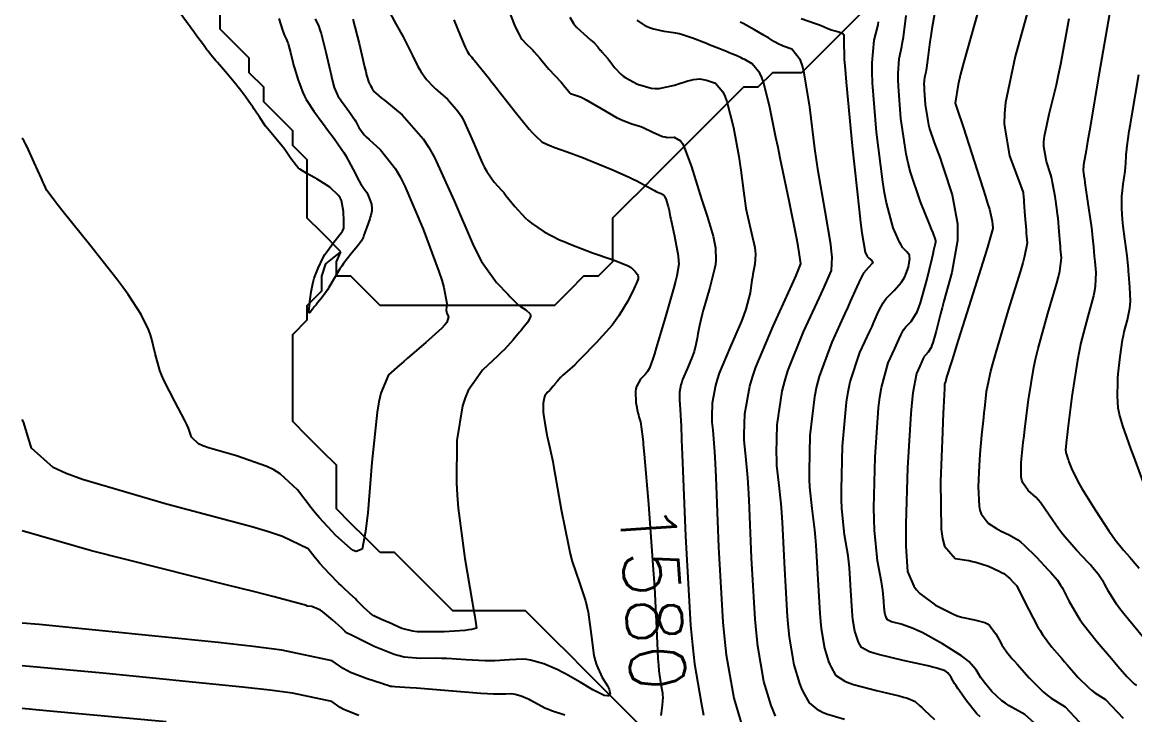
# Model space of a CAD drawing. Header units: metres. Extents: x 837117 to 838479, y 1189012 to 1191015.
# Drawn here: x 837476.5 to 837553, y 1189197.3 to 1189244.9 of the extents above; entities that cross this region are included whole.
import ezdxf

# ---------------------------------------------------------------- set-up
doc = ezdxf.new("R2010")
doc.units = ezdxf.units.M
doc.header["$LTSCALE"] = 0.3
for name, color, linetype in [('COTAS 10', 1, 'Continuous'), ('COTAS INT', 252, 'Continuous'), ('DRENAJE', 5, 'Continuous')]:
    doc.layers.add(name, color=color, linetype=linetype)
doc.styles.get("Standard").update_dxf_attribs({"font": 'simplex.shx'})

msp = doc.modelspace()

# ---------------------------------------------------------------- linework, layer by layer
at = {"layer": 'COTAS 10'}
for points in [[(837545.669, 1189245.665), (837544.796, 1189242.52), (837544.122, 1189239.358), (837544.055, 1189238.593), (837544.039, 1189237.877), (837544.411, 1189235.691), (837544.984, 1189234.164), (837545.094, 1189233.864), (837545.184, 1189233.617), (837545.335, 1189233.168), (837545.364, 1189232.859), (837545.377, 1189232.701), (837545.392, 1189232.511), (837545.465, 1189231.563), (837545.541, 1189230.574), (837545.558, 1189230.358), (837545.573, 1189230.168), (837545.614, 1189229.693), (837545.432, 1189228.796), (837545.308, 1189228.34), (837545.151, 1189227.794), (837544.317, 1189225.074), (837543.45, 1189222.201), (837543.273, 1189221.56), (837543.123, 1189220.985), (837542.808, 1189219.464), (837542.674, 1189218.347), (837542.638, 1189218.026), (837542.602, 1189217.701), (837542.476, 1189216.486), (837542.365, 1189215.182), (837542.339, 1189214.801), (837542.314, 1189214.411), (837542.238, 1189212.929), (837542.304, 1189211.61), (837542.369, 1189211.323), (837542.454, 1189211.069), (837542.929, 1189210.434), (837543.518, 1189210.061), (837543.676, 1189209.972), (837543.83, 1189209.89), (837544.369, 1189209.646), (837544.976, 1189209.285), (837545.175, 1189209.129), (837545.387, 1189208.948), (837546.262, 1189208.092), (837547.067, 1189207.234), (837547.234, 1189207.052), (837547.378, 1189206.894), (837547.698, 1189206.526), (837547.917, 1189206.177), (837547.997, 1189206.032), (837548.085, 1189205.866), (837548.475, 1189205.091), (837549.045, 1189204.105), (837549.248, 1189203.806), (837549.469, 1189203.496), (837550.431, 1189202.281), (837551.406, 1189201.131), (837551.636, 1189200.862), (837551.848, 1189200.615), (837552.472, 1189199.898), (837552.984, 1189199.384), (837553.126, 1189199.265)], [(837506.191, 1189245.042), (837506.652, 1189243.915), (837506.978, 1189243.169), (837507.047, 1189243.022), (837507.106, 1189242.9), (837507.243, 1189242.671), (837507.422, 1189242.472), (837507.509, 1189242.368), (837507.611, 1189242.244), (837508.115, 1189241.62), (837508.61, 1189241.002), (837508.707, 1189240.882), (837508.787, 1189240.783), (837508.929, 1189240.611), (837509.173, 1189240.304), (837509.317, 1189240.121), (837509.494, 1189239.895), (837510.409, 1189238.727), (837511.378, 1189237.531), (837511.588, 1189237.287), (837511.774, 1189237.082), (837512.236, 1189236.66), (837512.686, 1189236.447), (837512.864, 1189236.374), (837513.066, 1189236.295), (837513.986, 1189235.959), (837515.109, 1189235.545), (837515.438, 1189235.417), (837515.775, 1189235.283), (837517.058, 1189234.75), (837518.243, 1189234.224), (837518.518, 1189234.094), (837518.771, 1189233.97), (837519.493, 1189233.582), (837519.988, 1189233.299), (837520.097, 1189233.242), (837520.193, 1189233.194), (837520.442, 1189233.102), (837520.599, 1189233.014), (837520.638, 1189232.971), (837520.675, 1189232.919), (837520.795, 1189232.66), (837520.89, 1189232.357), (837520.912, 1189232.277), (837520.932, 1189232.2), (837520.99, 1189231.934), (837521.074, 1189231.509), (837521.112, 1189231.331), (837521.155, 1189231.126), (837521.362, 1189230.169), (837521.559, 1189229.187), (837521.596, 1189228.967), (837521.626, 1189228.769), (837521.672, 1189228.242), (837521.525, 1189227.444), (837521.433, 1189227.076), (837521.319, 1189226.643), (837520.721, 1189224.549), (837520.106, 1189222.491), (837519.981, 1189222.082), (837519.875, 1189221.742), (837519.654, 1189221.094), (837519.502, 1189220.859), (837519.439, 1189220.779), (837519.367, 1189220.693), (837519.032, 1189220.328), (837518.744, 1189219.837), (837518.701, 1189219.672), (837518.675, 1189219.494), (837518.713, 1189218.744), (837518.846, 1189218.03), (837518.88, 1189217.875), (837518.912, 1189217.739), (837519.016, 1189217.399), (837519.158, 1189216.4), (837519.2, 1189216.002), (837519.215, 1189215.847), (837519.278, 1189215.174), (837519.569, 1189211.748), (837519.859, 1189207.882), (837519.923, 1189206.931), (837519.979, 1189206.033), (837520.122, 1189203.223), (837520.228, 1189201.123), (837520.261, 1189200.673), (837520.295, 1189200.28), (837520.433, 1189199.335), (837520.534, 1189198.769), (837520.547, 1189198.615), (837520.552, 1189198.463), (837520.513, 1189197.924), (837520.441, 1189197.37), (837520.426, 1189197.207)], [(837530.082, 1189245.14), (837531.055, 1189244.792), (837531.262, 1189244.716), (837531.442, 1189244.648), (837531.867, 1189244.475), (837532.14, 1189244.366), (837532.224, 1189244.339), (837532.312, 1189244.313), (837532.659, 1189244.228), (837532.938, 1189244.097), (837532.983, 1189244.042), (837533.015, 1189243.979), (837533.01, 1189243.683), (837533.041, 1189242.349), (837533.094, 1189241.632), (837533.167, 1189240.764), (837533.59, 1189236.374), (837534.059, 1189231.985), (837534.161, 1189231.118), (837534.25, 1189230.401), (837534.471, 1189229.071), (837534.623, 1189228.778), (837534.669, 1189228.715), (837534.717, 1189228.661), (837534.903, 1189228.53), (837534.993, 1189228.404), (837534.981, 1189228.352), (837534.951, 1189228.294), (837534.709, 1189228.022), (837534.372, 1189227.624), (837534.282, 1189227.486), (837534.195, 1189227.336), (837533.893, 1189226.693), (837533.454, 1189225.67), (837533.28, 1189225.28), (837533.083, 1189224.844), (837532.179, 1189222.885), (837531.308, 1189220.526), (837531.131, 1189219.838), (837530.982, 1189219.134), (837530.674, 1189216.465), (837530.616, 1189214.011), (837530.624, 1189213.442), (837530.643, 1189212.921), (837530.8, 1189211.441), (837531.001, 1189209.982), (837531.049, 1189209.476), (837531.092, 1189208.924), (837531.219, 1189206.56), (837531.354, 1189204.222), (837531.402, 1189203.687), (837531.455, 1189203.201), (837531.689, 1189201.85), (837531.965, 1189200.937), (837532.046, 1189200.726), (837532.128, 1189200.533), (837532.439, 1189199.991), (837533.067, 1189199.571), (837533.349, 1189199.455), (837533.677, 1189199.341), (837535.253, 1189198.931), (837536.805, 1189198.568), (837537.118, 1189198.484), (837537.382, 1189198.406), (837537.914, 1189198.183), (837538.24, 1189197.882), (837538.374, 1189197.756), (837538.527, 1189197.611), (837539.234, 1189196.931)], [(837513.823, 1189197.227), (837512.912, 1189197.537), (837512.699, 1189197.62), (837512.504, 1189197.702), (837511.938, 1189197.99), (837511.492, 1189198.247), (837511.37, 1189198.31), (837511.25, 1189198.369), (837510.826, 1189198.55), (837510.409, 1189198.665), (837510.294, 1189198.682), (837510.179, 1189198.693), (837509.765, 1189198.68), (837508.909, 1189198.68), (837508.515, 1189198.7), (837508.053, 1189198.728), (837505.819, 1189198.9), (837503.624, 1189199.084), (837503.186, 1189199.119), (837502.822, 1189199.148), (837502.124, 1189199.196), (837501.948, 1189199.202), (837501.913, 1189199.204), (837501.885, 1189199.206), (837501.832, 1189199.214), (837501.578, 1189199.299), (837501.422, 1189199.35), (837501.229, 1189199.413), (837500.223, 1189199.737), (837499.097, 1189200.171), (837498.828, 1189200.303), (837498.578, 1189200.44), (837497.831, 1189200.974), (837494.36, 1189201.701), (837492.392, 1189201.959), (837489.988, 1189202.242), (837477.671, 1189203.466), (837476.514, 1189203.572)]]:
    msp.add_lwpolyline(points, dxfattribs=at)
at = {"layer": 'COTAS INT'}
for points in [[(837494.164, 1189245.145), (837494.413, 1189244.324), (837494.469, 1189244.157), (837494.52, 1189244.017), (837494.654, 1189243.73), (837494.759, 1189243.516), (837494.791, 1189243.422), (837494.824, 1189243.313), (837494.955, 1189242.794), (837495.119, 1189242.128), (837495.174, 1189241.926), (837495.233, 1189241.716), (837495.478, 1189240.895), (837495.811, 1189240.038), (837495.924, 1189239.806), (837496.047, 1189239.576), (837496.568, 1189238.765), (837497.135, 1189237.991), (837497.288, 1189237.786), (837497.439, 1189237.583), (837497.965, 1189236.883), (837498.477, 1189236.146), (837498.618, 1189235.921), (837498.759, 1189235.686), (837499.264, 1189234.761), (837499.691, 1189233.951), (837499.782, 1189233.789), (837499.861, 1189233.653), (837500.05, 1189233.386), (837500.171, 1189233.231), (837500.208, 1189233.166), (837500.247, 1189233.091), (837500.398, 1189232.739), (837500.52, 1189232.36), (837500.54, 1189232.268), (837500.554, 1189232.181), (837500.555, 1189231.916), (837500.479, 1189231.602), (837500.444, 1189231.486), (837500.404, 1189231.356), (837500.209, 1189230.78), (837500.011, 1189230.235), (837499.969, 1189230.125), (837499.932, 1189230.032), (837499.844, 1189229.846), (837499.698, 1189229.664), (837499.625, 1189229.574), (837499.538, 1189229.468), (837499.104, 1189228.943), (837498.607, 1189228.298), (837498.48, 1189228.117), (837498.358, 1189227.933), (837497.954, 1189227.259), (837497.593, 1189226.634), (837497.498, 1189226.482), (837497.404, 1189226.339), (837497.084, 1189225.899), (837496.823, 1189225.577), (837496.766, 1189225.509), (837496.716, 1189225.449), (837496.595, 1189225.31), (837496.508, 1189225.21), (837496.481, 1189225.175), (837496.452, 1189225.137), (837496.336, 1189224.975), (837496.244, 1189224.897), (837496.23, 1189224.913), (837496.222, 1189224.945), (837496.235, 1189225.196), (837496.285, 1189225.588), (837496.3, 1189225.709), (837496.316, 1189225.835), (837496.377, 1189226.338), (837496.49, 1189226.917), (837496.539, 1189227.092), (837496.594, 1189227.273), (837496.858, 1189227.979), (837497.215, 1189228.708), (837497.33, 1189228.903), (837497.451, 1189229.095), (837497.947, 1189229.765), (837498.38, 1189230.31), (837498.463, 1189230.422), (837498.528, 1189230.519), (837498.628, 1189230.729), (837498.621, 1189230.967), (837498.619, 1189231.081), (837498.617, 1189231.216), (837498.61, 1189231.874), (837498.46, 1189232.612), (837498.369, 1189232.796), (837498.255, 1189232.972), (837497.663, 1189233.533), (837496.973, 1189233.985), (837496.798, 1189234.091), (837496.629, 1189234.189), (837496.076, 1189234.475), (837495.6, 1189234.773), (837495.479, 1189234.879), (837495.364, 1189234.995), (837494.99, 1189235.499), (837494.623, 1189236.06), (837494.512, 1189236.212), (837494.396, 1189236.362), (837493.945, 1189236.893), (837493.487, 1189237.429), (837493.367, 1189237.582), (837493.249, 1189237.738), (837492.85, 1189238.319), (837492.471, 1189238.897), (837492.367, 1189239.051), (837492.263, 1189239.202), (837491.891, 1189239.723), (837491.471, 1189240.272), (837491.337, 1189240.44), (837491.195, 1189240.614), (837490.621, 1189241.303), (837490.07, 1189241.951), (837489.944, 1189242.1), (837489.829, 1189242.236), (837489.508, 1189242.615), (837489.275, 1189242.901), (837489.215, 1189242.977), (837489.158, 1189243.053), (837488.968, 1189243.316), (837488.529, 1189243.926), (837488.315, 1189244.221), (837488.061, 1189244.569), (837486.807, 1189246.281)], [(837539.416, 1189246.544), (837539.066, 1189244.419), (837538.991, 1189243.947), (837538.926, 1189243.526), (837538.774, 1189242.425), (837538.687, 1189241.748), (837538.663, 1189241.593), (837538.64, 1189241.454), (837538.56, 1189241.07), (837538.519, 1189240.61), (837538.522, 1189240.422), (837538.531, 1189240.207), (837538.611, 1189239.214), (837538.776, 1189238.107), (837538.839, 1189237.82), (837538.908, 1189237.542), (837539.218, 1189236.611), (837539.625, 1189235.529), (837539.755, 1189235.155), (837539.892, 1189234.749), (837540.452, 1189233.017), (837540.82, 1189231.018), (837540.836, 1189230.444), (837540.815, 1189229.861), (837540.432, 1189227.682), (837539.886, 1189225.7), (837539.762, 1189225.24), (837539.65, 1189224.82), (837539.347, 1189223.627), (837539.126, 1189222.834), (837539.066, 1189222.667), (837539.007, 1189222.522), (837538.797, 1189222.187), (837538.617, 1189221.999), (837538.576, 1189221.947), (837538.539, 1189221.896), (837538.439, 1189221.711), (837538.327, 1189221.449), (837538.282, 1189221.349), (837538.232, 1189221.238), (837538.001, 1189220.737), (837537.744, 1189219.39), (837537.678, 1189218.744), (837537.613, 1189217.981), (837537.394, 1189214.24), (837537.268, 1189210.403), (837537.262, 1189209.579), (837537.268, 1189208.859), (837537.393, 1189207.118), (837537.813, 1189206.114), (837538.004, 1189205.858), (837538.229, 1189205.612), (837539.312, 1189204.804), (837540.512, 1189204.195), (837540.811, 1189204.075), (837541.094, 1189203.976), (837541.997, 1189203.794), (837542.713, 1189203.618), (837542.88, 1189203.523), (837543.033, 1189203.409), (837543.47, 1189202.827), (837543.795, 1189202.199), (837543.878, 1189202.055), (837543.957, 1189201.925), (837544.215, 1189201.56), (837544.594, 1189201.121), (837544.75, 1189200.943), (837544.927, 1189200.741), (837545.751, 1189199.807), (837546.72, 1189198.835), (837546.989, 1189198.608), (837547.258, 1189198.4), (837548.235, 1189197.801), (837549.829, 1189196.101)], [(837542.475, 1189246.483), (837541.261, 1189242.162), (837541.039, 1189241.31), (837540.868, 1189240.607), (837540.664, 1189239.313), (837540.943, 1189238.496), (837541.076, 1189238.095), (837541.233, 1189237.617), (837542.002, 1189235.259), (837542.752, 1189232.9), (837542.897, 1189232.423), (837543.016, 1189232.021), (837543.216, 1189231.206), (837543.237, 1189230.935), (837543.242, 1189230.877), (837543.246, 1189230.826), (837543.256, 1189230.702), (837543.028, 1189229.899), (837542.881, 1189229.42), (837542.698, 1189228.829), (837541.738, 1189225.768), (837540.759, 1189222.662), (837540.565, 1189222.042), (837540.404, 1189221.527), (837540.1, 1189220.536), (837540.029, 1189220.282), (837540.015, 1189220.231), (837540.003, 1189220.188), (837539.981, 1189220.106), (837539.975, 1189220.083), (837539.971, 1189220.073), (837539.965, 1189220.064), (837539.96, 1189220.058), (837539.957, 1189220.055), (837539.955, 1189220.05), (837539.951, 1189220.042), (837539.949, 1189220.036), (837539.942, 1189220.021), (837539.93, 1189219.894), (837539.926, 1189219.819), (837539.921, 1189219.727), (837539.898, 1189219.255), (837539.844, 1189217.988), (837539.82, 1189217.396), (837539.792, 1189216.699), (837539.655, 1189213.309), (837539.711, 1189210.017), (837539.804, 1189209.381), (837539.931, 1189208.865), (837540.668, 1189207.997), (837541.6, 1189207.864), (837541.85, 1189207.81), (837542.096, 1189207.75), (837542.953, 1189207.473), (837543.686, 1189207.148), (837543.853, 1189207.057), (837544.004, 1189206.966), (837544.422, 1189206.634), (837544.686, 1189206.352), (837544.742, 1189206.292), (837544.789, 1189206.24), (837544.894, 1189206.119), (837545.053, 1189205.825), (837545.135, 1189205.664), (837545.233, 1189205.469), (837545.72, 1189204.476), (837546.327, 1189203.344), (837546.5, 1189203.06), (837546.675, 1189202.79), (837547.323, 1189201.92), (837548, 1189201.126), (837548.193, 1189200.903), (837548.388, 1189200.678), (837549.111, 1189199.853), (837549.852, 1189199.11), (837550.057, 1189198.936), (837550.263, 1189198.777), (837551.01, 1189198.32), (837552.228, 1189197.02)], [(837501.794, 1189245.524), (837502.223, 1189244.731), (837502.701, 1189243.875), (837502.824, 1189243.642), (837502.943, 1189243.41), (837503.339, 1189242.586), (837503.713, 1189241.839), (837503.819, 1189241.656), (837503.926, 1189241.483), (837504.319, 1189240.943), (837504.782, 1189240.447), (837504.933, 1189240.301), (837505.094, 1189240.151), (837505.758, 1189239.579), (837506.473, 1189238.768), (837506.665, 1189238.468), (837506.856, 1189238.135), (837507.526, 1189236.66), (837508.145, 1189235.207), (837508.303, 1189234.889), (837508.456, 1189234.606), (837508.962, 1189233.888), (837509.467, 1189233.338), (837509.619, 1189233.162), (837509.777, 1189232.975), (837510.392, 1189232.213), (837511.094, 1189231.441), (837511.307, 1189231.248), (837511.528, 1189231.063), (837512.392, 1189230.473), (837513.462, 1189229.929), (837513.813, 1189229.774), (837514.188, 1189229.617), (837515.737, 1189229.032), (837517.149, 1189228.532), (837517.436, 1189228.428), (837517.679, 1189228.339), (837518.18, 1189228.14), (837518.381, 1189228.018), (837518.434, 1189227.977), (837518.486, 1189227.933), (837518.663, 1189227.747), (837518.799, 1189227.565), (837518.825, 1189227.523), (837518.846, 1189227.484), (837518.878, 1189227.376), (837518.873, 1189227.291), (837518.87, 1189227.267), (837518.866, 1189227.244), (837518.846, 1189227.159), (837518.729, 1189226.891), (837518.664, 1189226.753), (837518.585, 1189226.586), (837518.183, 1189225.751), (837517.546, 1189224.684), (837517.318, 1189224.372), (837517.069, 1189224.051), (837515.986, 1189222.832), (837514.934, 1189221.759), (837514.704, 1189221.531), (837514.502, 1189221.334), (837513.993, 1189220.871), (837513.683, 1189220.603), (837513.605, 1189220.529), (837513.53, 1189220.455), (837513.29, 1189220.186), (837513.101, 1189219.952), (837513.059, 1189219.901), (837513.022, 1189219.855), (837512.923, 1189219.735), (837512.831, 1189219.636), (837512.798, 1189219.602), (837512.761, 1189219.567), (837512.602, 1189219.417), (837512.451, 1189219.203), (837512.42, 1189219.127), (837512.393, 1189219.043), (837512.333, 1189218.678), (837512.331, 1189218.216), (837512.341, 1189218.071), (837512.354, 1189217.918), (837512.439, 1189217.303), (837512.56, 1189216.654), (837512.596, 1189216.48), (837512.633, 1189216.308), (837512.775, 1189215.706), (837512.99, 1189214.685), (837513.073, 1189214.249), (837513.165, 1189213.747), (837513.581, 1189211.38), (837514.065, 1189208.902), (837514.2, 1189208.33), (837514.336, 1189207.807), (837514.83, 1189206.333), (837515.256, 1189205.087), (837515.348, 1189204.709), (837515.43, 1189204.316), (837515.633, 1189202.777), (837515.829, 1189201.331), (837515.906, 1189200.997), (837515.993, 1189200.691), (837516.39, 1189199.828), (837516.756, 1189199.246), (837516.823, 1189199.119), (837516.876, 1189199.007), (837516.943, 1189198.721), (837516.863, 1189198.586), (837516.823, 1189198.568), (837516.775, 1189198.558), (837516.538, 1189198.593), (837516.108, 1189198.787), (837515.938, 1189198.879), (837515.747, 1189198.986), (837514.875, 1189199.509), (837513.876, 1189200.083), (837513.605, 1189200.223), (837513.337, 1189200.354), (837512.388, 1189200.759), (837511.457, 1189201.016), (837511.2, 1189201.055), (837510.943, 1189201.08), (837510.018, 1189201.05), (837509, 1189200.975), (837508.684, 1189200.971), (837508.354, 1189200.974), (837507.039, 1189201.046), (837505.699, 1189201.132), (837505.352, 1189201.144), (837505.017, 1189201.15), (837503.895, 1189201.13), (837502.768, 1189201.226), (837502.43, 1189201.305), (837502.08, 1189201.408), (837500.72, 1189201.968), (837499.562, 1189202.54), (837499.339, 1189202.65), (837499.159, 1189202.738), (837498.862, 1189202.882), (837498.697, 1189203.023), (837498.6, 1189203.109), (837498.481, 1189203.216), (837497.865, 1189203.773), (837497.181, 1189204.335), (837497.019, 1189204.446), (837496.869, 1189204.536), (837496.426, 1189204.698), (837496.148, 1189204.731), (837496.102, 1189204.739), (837496.07, 1189204.748), (837496.064, 1189204.777), (837493.846, 1189205.37), (837492.419, 1189205.734), (837490.639, 1189206.185), (837481.275, 1189208.535), (837476.514, 1189209.92)], [(837509.856, 1189245.965), (837510.41, 1189244.567), (837510.701, 1189243.98), (837510.784, 1189243.845), (837510.869, 1189243.721), (837511.185, 1189243.374), (837511.522, 1189243.06), (837511.62, 1189242.958), (837511.72, 1189242.85), (837512.099, 1189242.403), (837512.502, 1189241.917), (837512.618, 1189241.784), (837512.735, 1189241.652), (837513.568, 1189240.751), (837513.659, 1189240.646), (837513.743, 1189240.548), (837513.978, 1189240.244), (837514.166, 1189240.029), (837514.221, 1189239.988), (837514.276, 1189239.954), (837514.482, 1189239.895), (837514.892, 1189239.744), (837515.076, 1189239.652), (837515.29, 1189239.538), (837516.318, 1189238.944), (837517.387, 1189238.337), (837517.627, 1189238.214), (837517.843, 1189238.111), (837518.42, 1189237.904), (837518.899, 1189237.766), (837519.053, 1189237.707), (837519.216, 1189237.639), (837519.883, 1189237.317), (837520.549, 1189237.032), (837520.713, 1189236.988), (837520.866, 1189236.958), (837521.345, 1189236.974), (837521.781, 1189236.731), (837521.908, 1189236.538), (837522.038, 1189236.29), (837522.532, 1189234.942), (837523.007, 1189233.384), (837523.126, 1189233.004), (837523.239, 1189232.647), (837523.601, 1189231.543), (837523.89, 1189230.628), (837523.956, 1189230.39), (837524.017, 1189230.159), (837524.187, 1189229.378), (837524.209, 1189228.509), (837524.176, 1189228.222), (837524.125, 1189227.914), (837523.802, 1189226.634), (837523.427, 1189225.375), (837523.345, 1189225.081), (837523.271, 1189224.811), (837523.082, 1189224.03), (837522.967, 1189223.447), (837522.939, 1189223.301), (837522.915, 1189223.163), (837522.843, 1189222.719), (837522.717, 1189222.229), (837522.659, 1189222.061), (837522.59, 1189221.879), (837522.254, 1189221.105), (837521.926, 1189220.322), (837521.862, 1189220.134), (837521.809, 1189219.959), (837521.714, 1189219.433), (837521.704, 1189219.038), (837521.706, 1189218.947), (837521.709, 1189218.864), (837521.734, 1189218.626), (837521.816, 1189217.118), (837521.854, 1189216.234), (837521.857, 1189216.172), (837521.9, 1189215.148), (837522.123, 1189209.538), (837522.474, 1189203.436), (837522.601, 1189202.04), (837522.74, 1189200.771), (837523.201, 1189198.106), (837523.349, 1189197.247)], [(837546.966, 1189195.938), (837545.46, 1189197.283), (837544.374, 1189197.886), (837544.117, 1189198.057), (837543.879, 1189198.231), (837543.177, 1189198.872), (837542.662, 1189199.496), (837542.542, 1189199.658), (837542.432, 1189199.815), (837542.117, 1189200.344), (837541.608, 1189200.924), (837541.376, 1189201.113), (837541.105, 1189201.315), (837539.797, 1189202.147), (837538.407, 1189202.91), (837538.084, 1189203.068), (837537.788, 1189203.203), (837536.942, 1189203.498), (837536.39, 1189203.631), (837536.28, 1189203.663), (837536.187, 1189203.694), (837536.005, 1189203.789), (837535.944, 1189203.895), (837535.928, 1189203.932), (837535.913, 1189203.974), (837535.859, 1189204.152), (837535.813, 1189204.415), (837535.803, 1189204.51), (837535.793, 1189204.615), (837535.767, 1189205.071), (837535.688, 1189205.812), (837535.646, 1189206.096), (837535.594, 1189206.414), (837535.333, 1189207.848), (837535.111, 1189209.95), (837535.084, 1189210.689), (837535.072, 1189211.497), (837535.154, 1189214.982), (837535.402, 1189218.365), (837535.496, 1189219.109), (837535.599, 1189219.769), (837536.061, 1189221.453), (837536.516, 1189222.44), (837536.615, 1189222.66), (837536.703, 1189222.856), (837536.924, 1189223.371), (837537.121, 1189223.737), (837537.194, 1189223.838), (837537.274, 1189223.94), (837537.629, 1189224.309), (837538.043, 1189224.97), (837538.16, 1189225.256), (837538.278, 1189225.586), (837538.714, 1189227.148), (837539.076, 1189228.66), (837539.148, 1189228.958), (837539.208, 1189229.205), (837539.321, 1189229.661), (837539.341, 1189229.775), (837539.342, 1189229.805), (837539.341, 1189229.835), (837539.322, 1189229.939), (837539.143, 1189230.398), (837539.041, 1189230.651), (837538.916, 1189230.959), (837538.277, 1189232.529), (837537.593, 1189234.581), (837537.44, 1189235.194), (837537.302, 1189235.825), (837536.937, 1189238.268), (837536.76, 1189240.457), (837536.741, 1189240.93), (837536.736, 1189241.345), (837536.824, 1189242.36), (837537.002, 1189243.205), (837537.053, 1189243.513), (837537.105, 1189243.853), (837537.297, 1189245.346)], [(837551.273, 1189245.447), (837550.578, 1189241.37), (837549.9, 1189237.421), (837549.771, 1189236.665), (837549.666, 1189236.055), (837549.499, 1189235.068), (837549.495, 1189235.033), (837549.494, 1189235.022), (837549.494, 1189235.011), (837549.491, 1189234.97), (837549.488, 1189234.925), (837549.486, 1189234.912), (837549.485, 1189234.899), (837549.477, 1189234.85), (837549.47, 1189234.798), (837549.469, 1189234.784), (837549.468, 1189234.768), (837549.468, 1189234.712), (837549.52, 1189234.325), (837549.552, 1189234.102), (837549.591, 1189233.828), (837549.796, 1189232.419), (837550.009, 1189230.904), (837550.054, 1189230.564), (837550.092, 1189230.257), (837550.178, 1189229.434), (837550.229, 1189228.799), (837550.245, 1189228.611), (837550.262, 1189228.418), (837550.329, 1189227.674), (837550.288, 1189226.735), (837550.237, 1189226.419), (837550.169, 1189226.078), (837549.778, 1189224.642), (837549.305, 1189222.829), (837549.186, 1189222.25), (837549.071, 1189221.637), (837548.697, 1189219.147), (837548.423, 1189216.938), (837548.37, 1189216.502), (837548.328, 1189216.142), (837548.263, 1189215.48), (837548.275, 1189215.318), (837548.282, 1189215.275), (837548.29, 1189215.232), (837548.334, 1189215.081), (837548.416, 1189214.856), (837548.449, 1189214.766), (837548.486, 1189214.665), (837548.656, 1189214.201), (837549.026, 1189213.436), (837549.189, 1189213.144), (837549.379, 1189212.819), (837550.282, 1189211.355), (837551.235, 1189209.902), (837551.456, 1189209.584), (837551.659, 1189209.301), (837552.235, 1189208.584), (837552.676, 1189208.1), (837552.794, 1189207.965), (837552.909, 1189207.83), (837553.306, 1189207.338)], [(837496.645, 1189245.12), (837496.903, 1189244.596), (837496.981, 1189244.366), (837497.063, 1189244.1), (837497.382, 1189242.829), (837497.678, 1189241.538), (837497.745, 1189241.258), (837497.805, 1189241.012), (837497.97, 1189240.402), (837498.119, 1189240.017), (837498.17, 1189239.913), (837498.225, 1189239.81), (837498.459, 1189239.445), (837498.714, 1189239.098), (837498.782, 1189239.006), (837498.85, 1189238.915), (837499.086, 1189238.6), (837499.316, 1189238.269), (837499.38, 1189238.168), (837499.443, 1189238.063), (837499.67, 1189237.648), (837500.035, 1189237.141), (837500.186, 1189236.978), (837500.358, 1189236.806), (837501.158, 1189236.101), (837502.179, 1189234.798), (837502.491, 1189234.249), (837502.815, 1189233.618), (837504.089, 1189230.657), (837505.162, 1189227.745), (837505.36, 1189227.145), (837505.514, 1189226.634), (837505.709, 1189225.533), (837505.675, 1189225.079), (837505.684, 1189224.975), (837505.701, 1189224.882), (837505.83, 1189224.626), (837505.7, 1189224.237), (837505.554, 1189224.06), (837505.36, 1189223.854), (837504.263, 1189222.856), (837503.014, 1189221.79), (837502.725, 1189221.54), (837502.459, 1189221.309), (837501.704, 1189220.636), (837501.165, 1189219.379), (837501.036, 1189218.78), (837500.916, 1189218.072), (837500.556, 1189214.605), (837500.269, 1189211.15), (837500.196, 1189210.448), (837500.124, 1189209.858), (837499.888, 1189208.646), (837499.477, 1189208.493), (837499.297, 1189208.569), (837499.087, 1189208.696), (837498.086, 1189209.584), (837496.954, 1189210.81), (837496.662, 1189211.15), (837496.378, 1189211.491), (837495.43, 1189212.724), (837494.246, 1189213.835), (837493.815, 1189214.098), (837493.338, 1189214.342), (837491.241, 1189215.065), (837489.312, 1189215.624), (837488.941, 1189215.765), (837488.64, 1189215.901), (837488.144, 1189216.342), (837487.947, 1189216.963), (837487.836, 1189217.212), (837487.699, 1189217.494), (837486.997, 1189218.793), (837486.267, 1189220.222), (837486.112, 1189220.587), (837485.978, 1189220.939), (837485.663, 1189222.095), (837485.404, 1189223.159), (837485.304, 1189223.452), (837485.192, 1189223.743), (837484.688, 1189224.79), (837483.788, 1189226.161), (837483.426, 1189226.658), (837483.016, 1189227.205), (837481.128, 1189229.605), (837479.337, 1189231.836), (837478.988, 1189232.277), (837478.702, 1189232.641), (837478.198, 1189233.32), (837478.013, 1189233.721), (837477.927, 1189233.91), (837477.827, 1189234.134), (837477.343, 1189235.226), (837476.85, 1189236.301), (837476.744, 1189236.514), (837476.652, 1189236.691), (837476.514, 1189236.898)], [(837499.255, 1189245.093), (837499.683, 1189243.422), (837500.053, 1189241.814), (837500.131, 1189241.496), (837500.197, 1189241.232), (837500.347, 1189240.739), (837500.422, 1189240.605), (837500.441, 1189240.569), (837500.459, 1189240.532), (837500.521, 1189240.404), (837500.58, 1189240.287), (837500.596, 1189240.258), (837500.613, 1189240.231), (837500.674, 1189240.147), (837501.013, 1189239.851), (837501.205, 1189239.691), (837501.439, 1189239.497), (837502.638, 1189238.511), (837504.085, 1189236.869), (837504.476, 1189236.261), (837504.862, 1189235.587), (837506.219, 1189232.599), (837507.473, 1189229.656), (837507.794, 1189229.01), (837508.104, 1189228.438), (837509.129, 1189226.984), (837509.913, 1189226.175), (837510.07, 1189226.01), (837510.203, 1189225.871), (837510.467, 1189225.581), (837510.63, 1189225.432), (837510.698, 1189225.382), (837510.777, 1189225.328), (837511.144, 1189225.101), (837511.429, 1189224.819), (837511.455, 1189224.73), (837511.458, 1189224.636), (837511.278, 1189224.259), (837510.923, 1189223.824), (837510.816, 1189223.694), (837510.704, 1189223.56), (837510.27, 1189223.04), (837509.668, 1189222.388), (837509.452, 1189222.171), (837509.213, 1189221.937), (837508.17, 1189220.958), (837507.179, 1189219.555), (837506.973, 1189219.054), (837506.796, 1189218.504), (837506.406, 1189216.113), (837506.37, 1189213.22), (837506.416, 1189212.355), (837506.487, 1189211.461), (837506.948, 1189208.001), (837507.451, 1189205.051), (837507.548, 1189204.48), (837507.627, 1189204.015), (837507.76, 1189203.22), (837507.427, 1189203.122), (837507.211, 1189203.095), (837506.943, 1189203.069), (837505.528, 1189202.976), (837504.008, 1189202.955), (837503.672, 1189202.973), (837503.374, 1189203.002), (837502.607, 1189203.193), (837502.074, 1189203.446), (837501.925, 1189203.514), (837501.774, 1189203.581), (837501.221, 1189203.814), (837500.696, 1189204.076), (837500.562, 1189204.161), (837500.434, 1189204.252), (837500.016, 1189204.623), (837499.633, 1189205.017), (837499.527, 1189205.122), (837499.421, 1189205.225), (837499.041, 1189205.581), (837498.597, 1189206.002), (837498.45, 1189206.145), (837498.293, 1189206.3), (837497.643, 1189206.959), (837496.981, 1189207.671), (837496.817, 1189207.86), (837496.66, 1189208.045), (837496.165, 1189208.682), (837494.406, 1189209.526), (837493.453, 1189209.841), (837492.298, 1189210.192), (837486.444, 1189211.754), (837480.655, 1189213.432), (837479.542, 1189213.856), (837478.641, 1189214.263), (837477.153, 1189215.585), (837476.592, 1189217.396), (837476.514, 1189217.572)], [(837514.168, 1189245.22), (837514.423, 1189244.791), (837514.521, 1189244.668), (837514.631, 1189244.543), (837515.127, 1189244.077), (837515.622, 1189243.649), (837515.732, 1189243.549), (837515.83, 1189243.456), (837516.083, 1189243.186), (837516.263, 1189242.968), (837516.315, 1189242.909), (837516.368, 1189242.85), (837516.563, 1189242.638), (837516.788, 1189242.377), (837516.859, 1189242.287), (837516.934, 1189242.189), (837517.236, 1189241.769), (837517.678, 1189241.306), (837517.84, 1189241.18), (837518.021, 1189241.056), (837518.82, 1189240.618), (837519.765, 1189240.346), (837520.037, 1189240.327), (837520.315, 1189240.332), (837521.355, 1189240.551), (837522.276, 1189240.847), (837522.477, 1189240.901), (837522.656, 1189240.943), (837523.111, 1189240.991), (837523.461, 1189240.924), (837523.574, 1189240.893), (837523.694, 1189240.856), (837524.185, 1189240.68), (837524.699, 1189240.086), (837524.834, 1189239.785), (837524.966, 1189239.426), (837525.413, 1189237.638), (837525.781, 1189235.652), (837525.862, 1189235.167), (837525.934, 1189234.71), (837526.12, 1189233.297), (837526.281, 1189232.102), (837526.338, 1189231.782), (837526.4, 1189231.468), (837526.668, 1189230.374), (837526.886, 1189229.401), (837526.917, 1189229.163), (837526.934, 1189228.937), (837526.891, 1189228.235), (837526.763, 1189227.559), (837526.727, 1189227.351), (837526.691, 1189227.134), (837526.559, 1189226.273), (837526.269, 1189225.142), (837526.134, 1189224.755), (837525.975, 1189224.335), (837525.201, 1189222.549), (837524.444, 1189220.743), (837524.295, 1189220.31), (837524.173, 1189219.906), (837523.954, 1189218.691), (837523.932, 1189217.781), (837523.935, 1189217.571), (837523.942, 1189217.378), (837524, 1189216.83), (837524.112, 1189215.334), (837524.153, 1189214.544), (837524.198, 1189213.592), (837524.397, 1189208.793), (837524.694, 1189203.633), (837524.801, 1189202.452), (837524.919, 1189201.379), (837525.434, 1189198.397), (837526.044, 1189196.381)], [(837528.311, 1189197.172), (837528.163, 1189197.519), (837528.017, 1189197.9), (837527.519, 1189199.548), (837527.098, 1189201.986), (837527.001, 1189202.864), (837526.914, 1189203.829), (837526.671, 1189208.049), (837526.496, 1189212.036), (837526.451, 1189212.855), (837526.408, 1189213.55), (837526.267, 1189215.033), (837526.176, 1189215.892), (837526.165, 1189216.194), (837526.16, 1189216.525), (837526.194, 1189217.949), (837526.538, 1189219.853), (837526.729, 1189220.486), (837526.962, 1189221.164), (837528.147, 1189223.993), (837529.325, 1189226.55), (837529.552, 1189227.057), (837529.737, 1189227.476), (837530.047, 1189228.26), (837529.942, 1189229.055), (837529.865, 1189229.481), (837529.767, 1189229.995), (837529.24, 1189232.596), (837528.632, 1189235.533), (837528.484, 1189236.26), (837528.344, 1189236.95), (837527.908, 1189239.128), (837527.493, 1189240.749), (837527.365, 1189241.086), (837527.232, 1189241.375), (837526.706, 1189242.019), (837526.195, 1189242.307), (837526.071, 1189242.373), (837525.956, 1189242.432), (837525.603, 1189242.591), (837525.237, 1189242.736), (837525.113, 1189242.786), (837524.979, 1189242.84), (837524.412, 1189243.069), (837523.759, 1189243.331), (837523.571, 1189243.406), (837523.38, 1189243.482), (837522.662, 1189243.766), (837521.904, 1189244.017), (837521.686, 1189244.072), (837521.466, 1189244.122), (837520.644, 1189244.25), (837519.848, 1189244.42), (837519.643, 1189244.496), (837519.446, 1189244.585), (837518.793, 1189245.01)], [(837533.064, 1189196.938), (837531.823, 1189197.303), (837531.547, 1189197.424), (837531.301, 1189197.553), (837530.656, 1189198.092), (837530.22, 1189198.853), (837530.104, 1189199.123), (837529.991, 1189199.418), (837529.604, 1189200.699), (837529.277, 1189202.593), (837529.202, 1189203.275), (837529.134, 1189204.026), (837528.945, 1189207.304), (837528.794, 1189210.48), (837528.75, 1189211.165), (837528.705, 1189211.766), (837528.533, 1189213.237), (837528.41, 1189214.407), (837528.395, 1189214.818), (837528.388, 1189215.268), (837528.434, 1189217.207), (837528.772, 1189219.518), (837528.949, 1189220.202), (837529.163, 1189220.905), (837530.239, 1189223.601), (837531.332, 1189225.962), (837531.557, 1189226.452), (837531.748, 1189226.873), (837532.157, 1189227.803), (837532.206, 1189228.715), (837532.17, 1189229.124), (837532.113, 1189229.6), (837531.728, 1189231.887), (837531.246, 1189234.646), (837531.128, 1189235.42), (837531.016, 1189236.198), (837530.666, 1189239.046), (837530.289, 1189241.405), (837530.161, 1189241.875), (837530.021, 1189242.265), (837529.43, 1189243.016), (837528.84, 1189243.24), (837528.702, 1189243.3), (837528.575, 1189243.358), (837528.206, 1189243.558), (837527.819, 1189243.799), (837527.681, 1189243.882), (837527.529, 1189243.973), (837526.867, 1189244.365), (837526.095, 1189244.785), (837525.873, 1189244.894)], [(837542.377, 1189197.127), (837542.164, 1189197.333), (837541.437, 1189198.222), (837540.854, 1189199.077), (837540.732, 1189199.261), (837540.627, 1189199.423), (837540.392, 1189199.816), (837540.253, 1189200.036), (837540.208, 1189200.088), (837540.162, 1189200.136), (837539.974, 1189200.28), (837539.407, 1189200.463), (837539.122, 1189200.536), (837538.782, 1189200.619), (837537.091, 1189200.999), (837535.402, 1189201.406), (837535.063, 1189201.506), (837534.78, 1189201.599), (837534.222, 1189201.89), (837534.036, 1189202.214), (837533.987, 1189202.329), (837533.939, 1189202.455), (837533.774, 1189203.001), (837533.634, 1189203.808), (837533.602, 1189204.099), (837533.573, 1189204.418), (837533.493, 1189205.815), (837533.39, 1189207.368), (837533.347, 1189207.786), (837533.298, 1189208.198), (837533.066, 1189209.644), (837532.877, 1189211.435), (837532.854, 1189212.065), (837532.844, 1189212.754), (837532.914, 1189215.724), (837533.192, 1189218.75), (837533.313, 1189219.473), (837533.454, 1189220.147), (837534.12, 1189222.169), (837534.799, 1189223.642), (837534.947, 1189223.97), (837535.078, 1189224.263), (837535.409, 1189225.032), (837535.703, 1189225.577), (837535.811, 1189225.729), (837535.931, 1189225.881), (837536.461, 1189226.432), (837536.982, 1189227.017), (837537.096, 1189227.189), (837537.197, 1189227.367), (837537.453, 1189228.048), (837537.54, 1189228.64), (837537.535, 1189228.762), (837537.517, 1189228.865), (837537.346, 1189229.086), (837537.046, 1189229.401), (837536.947, 1189229.563), (837536.841, 1189229.758), (837536.401, 1189230.734), (837535.932, 1189232.467), (837535.807, 1189233.139), (837535.685, 1189233.895), (837535.263, 1189237.321), (837534.99, 1189240.707), (837534.961, 1189241.438), (837534.952, 1189242.079), (837535.088, 1189243.649), (837535.314, 1189244.521), (837535.361, 1189244.721), (837535.401, 1189244.905)], [(837553.539, 1189202.641), (837552.264, 1189204.202), (837551.995, 1189204.552), (837551.763, 1189204.867), (837551.229, 1189205.706), (837550.937, 1189206.263), (837550.858, 1189206.4), (837550.78, 1189206.529), (837550.502, 1189206.932), (837550.111, 1189207.396), (837549.961, 1189207.564), (837549.794, 1189207.749), (837549.038, 1189208.56), (837548.214, 1189209.494), (837548.003, 1189209.756), (837547.8, 1189210.021), (837547.127, 1189210.99), (837546.528, 1189211.847), (837546.37, 1189212.041), (837546.217, 1189212.217), (837545.694, 1189212.692), (837545.315, 1189213.203), (837545.252, 1189213.399), (837545.208, 1189213.62), (837545.202, 1189214.62), (837545.348, 1189215.981), (837545.4, 1189216.431), (837545.457, 1189216.912), (837545.703, 1189218.912), (837546.079, 1189221.165), (837546.217, 1189221.806), (837546.37, 1189222.455), (837547.047, 1189224.858), (837547.66, 1189226.936), (837547.773, 1189227.379), (837547.86, 1189227.766), (837547.971, 1189228.683), (837547.918, 1189229.293), (837547.902, 1189229.485), (837547.885, 1189229.686), (837547.822, 1189230.499), (837547.74, 1189231.399), (837547.712, 1189231.657), (837547.681, 1189231.918), (837547.551, 1189232.891), (837547.368, 1189233.867), (837547.304, 1189234.13), (837547.234, 1189234.39), (837546.934, 1189235.303), (837546.757, 1189236.345), (837546.764, 1189236.686), (837546.797, 1189237.05), (837547.118, 1189238.556), (837547.622, 1189240.571), (837547.77, 1189241.256), (837547.921, 1189241.996), (837548.497, 1189245.125)], [(837553.848, 1189212.581), (837552.969, 1189214.977), (837552.777, 1189215.5), (837552.608, 1189215.963), (837552.184, 1189217.124), (837551.958, 1189217.906), (837551.914, 1189218.128), (837551.879, 1189218.353), (837551.817, 1189219.187), (837551.84, 1189220.118), (837551.858, 1189220.404), (837551.881, 1189220.701), (837552.007, 1189221.878), (837552.18, 1189223.033), (837552.234, 1189223.317), (837552.289, 1189223.585), (837552.508, 1189224.427), (837552.678, 1189225.22), (837552.702, 1189225.459), (837552.716, 1189225.705), (837552.686, 1189226.665), (837552.606, 1189227.542), (837552.588, 1189227.737), (837552.573, 1189227.912), (837552.535, 1189228.37), (837552.488, 1189228.813), (837552.468, 1189228.978), (837552.444, 1189229.161), (837552.329, 1189229.976), (837552.213, 1189230.866), (837552.189, 1189231.096), (837552.167, 1189231.319), (837552.117, 1189232.067), (837552.116, 1189232.751), (837552.125, 1189232.934), (837552.138, 1189233.114), (837552.222, 1189233.739), (837552.316, 1189234.33), (837552.336, 1189234.489), (837552.353, 1189234.645), (837552.395, 1189235.189), (837552.424, 1189235.694), (837552.433, 1189235.825), (837552.443, 1189235.953), (837552.482, 1189236.383), (837552.632, 1189237.382), (837552.711, 1189237.869), (837552.807, 1189238.446), (837553.29, 1189241.289)], [(837499.667, 1189197.209), (837498.787, 1189197.548), (837498.577, 1189197.651), (837498.382, 1189197.758), (837497.798, 1189198.176), (837495.086, 1189198.744), (837493.548, 1189198.945), (837491.67, 1189199.166), (837482.045, 1189200.123), (837476.514, 1189200.63)], [(837486.418, 1189196.779), (837478.163, 1189197.54), (837476.514, 1189197.695)]]:
    msp.add_lwpolyline(points, dxfattribs=at)
at = {"layer": 'DRENAJE'}
for points in [[(837498.41, 1189229.093, 0), (837497.116, 1189230.412, 0), (837496.117, 1189231.412, 0), (837496.117, 1189232.411, 0), (837496.117, 1189233.411, 0), (837496.117, 1189234.411, 0), (837496.117, 1189235.41, 0), (837495.117, 1189236.41, 0), (837495.117, 1189237.41, 0), (837494.117, 1189238.409, 0), (837493.118, 1189239.409, 0), (837493.118, 1189240.409, 0), (837492.118, 1189241.408, 0), (837492.118, 1189242.408, 0), (837491.118, 1189243.408, 0), (837490.119, 1189244.407, 0), (837490.119, 1189245.407, 0)], [(837534.104, 1189245.407, 0), (837533.104, 1189244.407, 0), (837532.105, 1189243.408, 0), (837531.105, 1189242.408, 0), (837530.105, 1189241.408, 0), (837529.106, 1189241.408, 0), (837528.106, 1189241.408, 0), (837527.106, 1189240.409, 0), (837526.107, 1189240.409, 0), (837525.107, 1189239.409, 0), (837524.107, 1189238.409, 0), (837523.108, 1189237.41, 0), (837522.108, 1189236.41, 0), (837521.108, 1189235.41, 0), (837520.109, 1189234.411, 0), (837519.109, 1189233.411, 0), (837518.109, 1189232.411, 0), (837517.11, 1189231.412, 0), (837517.11, 1189230.412, 0), (837517.11, 1189229.412, 0), (837517.11, 1189228.413, 0), (837516.11, 1189227.413, 0), (837515.11, 1189227.413, 0), (837514.111, 1189226.413, 0), (837513.111, 1189225.414, 0), (837512.111, 1189225.414, 0), (837511.112, 1189225.414, 0), (837510.112, 1189225.414, 0), (837509.112, 1189225.414, 0), (837508.113, 1189225.414, 0), (837507.113, 1189225.414, 0), (837506.113, 1189225.414, 0), (837505.114, 1189225.414, 0), (837504.114, 1189225.414, 0), (837503.114, 1189225.414, 0), (837502.115, 1189225.414, 0), (837501.115, 1189225.414, 0), (837500.115, 1189226.413, 0), (837499.116, 1189227.413, 0), (837498.116, 1189227.413, 0), (837498.116, 1189228.413, 0), (837498.41, 1189229.093, 0)], [(837501.115, 1189208.419, 0), (837500.115, 1189209.419, 0), (837499.116, 1189210.419, 0), (837498.116, 1189211.418, 0), (837498.116, 1189212.418, 0), (837498.116, 1189213.418, 0), (837498.116, 1189214.417, 0), (837497.116, 1189215.417, 0), (837496.117, 1189216.417, 0), (837495.117, 1189217.416, 0), (837495.117, 1189218.416, 0), (837495.117, 1189219.416, 0), (837495.117, 1189220.415, 0), (837495.117, 1189221.415, 0), (837495.117, 1189222.415, 0), (837495.117, 1189223.414, 0), (837496.117, 1189224.414, 0), (837496.117, 1189225.414, 0), (837497.116, 1189226.413, 0), (837497.116, 1189227.413, 0), (837497.39, 1189228.273, 0), (837498.41, 1189229.093, 0)], [(837517.11, 1189198.423, 0), (837516.11, 1189199.422, 0), (837515.11, 1189200.422, 0), (837514.111, 1189201.422, 0), (837513.111, 1189202.421, 0), (837512.111, 1189203.421, 0), (837511.112, 1189204.421, 0), (837510.112, 1189204.421, 0), (837509.112, 1189204.421, 0), (837508.113, 1189204.421, 0), (837507.113, 1189204.421, 0), (837506.113, 1189204.421, 0), (837505.114, 1189205.42, 0), (837504.114, 1189206.42, 0), (837503.114, 1189207.42, 0), (837502.115, 1189208.419, 0), (837501.115, 1189208.419, 0)], [(837519.109, 1189196.423, 0), (837518.109, 1189197.423, 0), (837517.11, 1189198.423, 0)]]:
    msp.add_polyline3d(points, dxfattribs=at)

# ---------------------------------------------------------------- texts
at = {"layer": 'COTAS 10', "insert": (837517.568, 1189211.744), "char_height": 3.8, "attachment_point": 7, "rotation": 273.6717}
msp.add_mtext('1580', dxfattribs=at)

doc.saveas('drawing.dxf')
